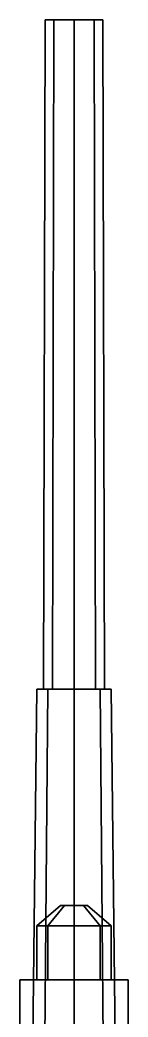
# Model space of a CAD drawing. Header units: millimetres. Extents: x -1.4 to 1.4, y -4.7 to 34.3.
# Drawn here: x -0.16 to 0.16, y 1.03 to 3.98 of the extents above; entities that cross this region are included whole.
import ezdxf

# ---------------------------------------------------------------- set-up
doc = ezdxf.new("R2010")
doc.units = ezdxf.units.MM
doc.layers.add('barrel', color=1, linetype='Continuous')
doc.layers.add('sleeve', color=5, linetype='Continuous')

msp = doc.modelspace()

# ---------------------------------------------------------------- linework, layer by layer
at = {"layer": 'barrel'}
for points in [[(-0.0601, 3.98, 1.6201), (-0.085, 3.98, 1.56), (-0.09, 2, 1.56), (-0.0636, 2, 1.6236)], [(-0.085, 3.98, 1.56), (-0.0601, 3.98, 1.4999), (-0.0636, 2, 1.4964), (-0.09, 2, 1.56)], [(0.0601, 3.98, 1.6201), (-0.085, 3.98, 1.56), (-0.0601, 3.98, 1.6201), (0, 3.98, 1.645)], [(0.085, 3.98, 1.56), (-0.0601, 3.98, 1.4999), (-0.085, 3.98, 1.56), (0.0601, 3.98, 1.6201)], [(0, 3.98, 1.645), (-0.0601, 3.98, 1.6201), (-0.0636, 2, 1.6236), (0, 2, 1.65)], [(-0.0601, 3.98, 1.4999), (0, 3.98, 1.475), (0, 2, 1.47), (-0.0636, 2, 1.4964)], [(0.0601, 3.98, 1.4999), (0, 3.98, 1.475), (-0.0601, 3.98, 1.4999), (0.085, 3.98, 1.56)], [(0.0601, 3.98, 1.6201), (0, 3.98, 1.645), (0, 2, 1.65), (0.0636, 2, 1.6236)], [(0, 3.98, 1.475), (0.0601, 3.98, 1.4999), (0.0636, 2, 1.4964), (0, 2, 1.47)], [(0.085, 3.98, 1.56), (0.0601, 3.98, 1.6201), (0.0636, 2, 1.6236), (0.09, 2, 1.56)], [(0.0601, 3.98, 1.4999), (0.085, 3.98, 1.56), (0.09, 2, 1.56), (0.0636, 2, 1.4964)], [(-0.0778, 2, 1.6378), (-0.11, 2, 1.56), (-0.13, 0.27, 1.56), (-0.0919, 0.27, 1.6519)], [(-0.11, 2, 1.56), (-0.0778, 2, 1.4822), (-0.0919, 0.27, 1.4681), (-0.13, 0.27, 1.56)], [(-0.0636, 2, 1.6236), (-0.09, 2, 1.56), (-0.11, 2, 1.56), (-0.0778, 2, 1.6378)], [(-0.09, 2, 1.56), (-0.0636, 2, 1.4964), (-0.0778, 2, 1.4822), (-0.11, 2, 1.56)], [(0, 2, 1.67), (-0.0778, 2, 1.6378), (-0.0919, 0.27, 1.6519), (0, 0.27, 1.69)], [(-0.0778, 2, 1.4822), (0, 2, 1.45), (0, 0.27, 1.43), (-0.0919, 0.27, 1.4681)], [(0, 2, 1.65), (-0.0636, 2, 1.6236), (-0.0778, 2, 1.6378), (0, 2, 1.67)], [(-0.0636, 2, 1.4964), (0, 2, 1.47), (0, 2, 1.45), (-0.0778, 2, 1.4822)], [(0.0778, 2, 1.6378), (0, 2, 1.67), (0, 0.27, 1.69), (0.0919, 0.27, 1.6519)], [(0, 2, 1.45), (0.0778, 2, 1.4822), (0.0919, 0.27, 1.4681), (0, 0.27, 1.43)], [(0, 2, 1.47), (0.0636, 2, 1.4964), (0.0778, 2, 1.4822), (0, 2, 1.45)], [(0.0636, 2, 1.6236), (0, 2, 1.65), (0, 2, 1.67), (0.0778, 2, 1.6378)], [(0.0636, 2, 1.4964), (0.09, 2, 1.56), (0.11, 2, 1.56), (0.0778, 2, 1.4822)], [(0.09, 2, 1.56), (0.0636, 2, 1.6236), (0.0778, 2, 1.6378), (0.11, 2, 1.56)], [(0.11, 2, 1.56), (0.0778, 2, 1.6378), (0.0919, 0.27, 1.6519), (0.13, 0.27, 1.56)], [(0.0778, 2, 1.4822), (0.11, 2, 1.56), (0.13, 0.27, 1.56), (0.0919, 0.27, 1.4681)]]:
    msp.add_3dface(points, dxfattribs=at)
at = {"layer": 'sleeve'}
for points in [[(-0.0778, 1.3, 1.1222), (-0.11, 1.3, 1.2), (-0.04, 1.36, 1.2), (-0.0283, 1.36, 1.1717)], [(-0.11, 1.3, 1.2), (-0.0778, 1.3, 1.2778), (-0.0283, 1.36, 1.2283), (-0.04, 1.36, 1.2)], [(0, 1.3, 1.09), (-0.0778, 1.3, 1.1222), (-0.0283, 1.36, 1.1717), (0, 1.36, 1.16)], [(-0.0778, 1.3, 1.2778), (0, 1.3, 1.31), (0, 1.36, 1.24), (-0.0283, 1.36, 1.2283)], [(-0.0283, 1.36, 1.2283), (0, 1.36, 1.24), (0.0283, 1.36, 1.2283), (-0.04, 1.36, 1.2)], [(-0.04, 1.36, 1.2), (0.0283, 1.36, 1.2283), (0.04, 1.36, 1.2), (-0.0283, 1.36, 1.1717)], [(-0.0283, 1.36, 1.1717), (0.04, 1.36, 1.2), (0.0283, 1.36, 1.1717), (0, 1.36, 1.16)], [(0.0778, 1.3, 1.1222), (0, 1.3, 1.09), (0, 1.36, 1.16), (0.0283, 1.36, 1.1717)], [(0, 1.3, 1.31), (0.0778, 1.3, 1.2778), (0.0283, 1.36, 1.2283), (0, 1.36, 1.24)], [(0.11, 1.3, 1.2), (0.0778, 1.3, 1.1222), (0.0283, 1.36, 1.1717), (0.04, 1.36, 1.2)], [(0.0778, 1.3, 1.2778), (0.11, 1.3, 1.2), (0.04, 1.36, 1.2), (0.0283, 1.36, 1.2283)], [(-0.0778, 1.3, 1.2778), (-0.11, 1.3, 1.2), (-0.11, 1.14, 1.2), (-0.0778, 1.14, 1.2778)], [(-0.11, 1.3, 1.2), (-0.0778, 1.3, 1.1222), (-0.0778, 1.14, 1.1222), (-0.11, 1.14, 1.2)], [(0, 1.3, 1.31), (-0.0778, 1.3, 1.2778), (-0.0778, 1.14, 1.2778), (0, 1.14, 1.31)], [(-0.0778, 1.3, 1.1222), (0, 1.3, 1.09), (0, 1.14, 1.09), (-0.0778, 1.14, 1.1222)], [(0.0778, 1.3, 1.2778), (0, 1.3, 1.31), (0, 1.14, 1.31), (0.0778, 1.14, 1.2778)], [(0, 1.3, 1.09), (0.0778, 1.3, 1.1222), (0.0778, 1.14, 1.1222), (0, 1.14, 1.09)], [(0.11, 1.3, 1.2), (0.0778, 1.3, 1.2778), (0.0778, 1.14, 1.2778), (0.11, 1.14, 1.2)], [(0.0778, 1.3, 1.1222), (0.11, 1.3, 1.2), (0.11, 1.14, 1.2), (0.0778, 1.14, 1.1222)], [(-0.16, 1.14, 1.06), (-0.16, -0.16, 1.06), (-0.16, -0.16, 1.31), (-0.16, 1.14, 1.31)], [(0.16, 1.14, 1.31), (0.16, 1.14, 1.06), (-0.16, 1.14, 1.06), (-0.16, 1.14, 1.31)], [(0.16, 1.14, 1.06), (0.16, -0.16, 1.06), (-0.16, -0.16, 1.06), (-0.16, 1.14, 1.06)], [(-0.16, 1.14, 1.31), (-0.16, -0.16, 1.31), (0.16, -0.16, 1.31), (0.16, 1.14, 1.31)], [(0.16, -0.16, 1.31), (0.16, -0.16, 1.06), (0.16, 1.14, 1.06), (0.16, 1.14, 1.31)]]:
    msp.add_3dface(points, dxfattribs=at)

doc.saveas('drawing.dxf')
